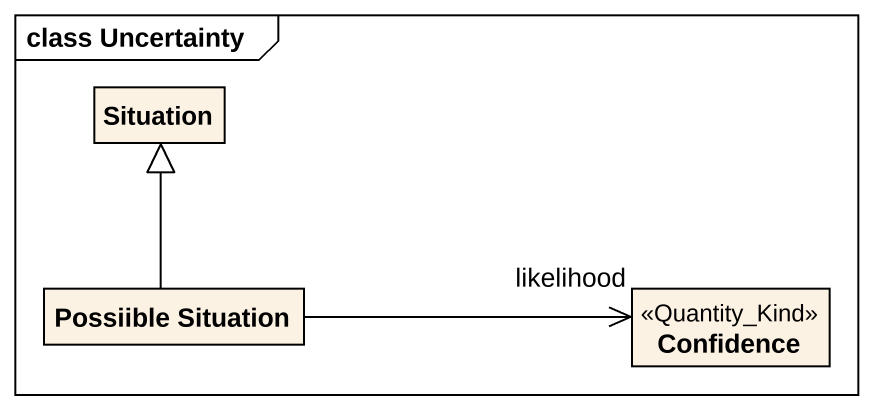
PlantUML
@startuml
mainframe class Uncertainty
hide circle
hide empty members
class Situation
class "Possiible Situation" as Possiible_Situation
class Confidence <<Quantity_Kind>>
Possiible_Situation -up-|> Situation
Possiible_Situation -right-> "likelihood" Confidence
@enduml
